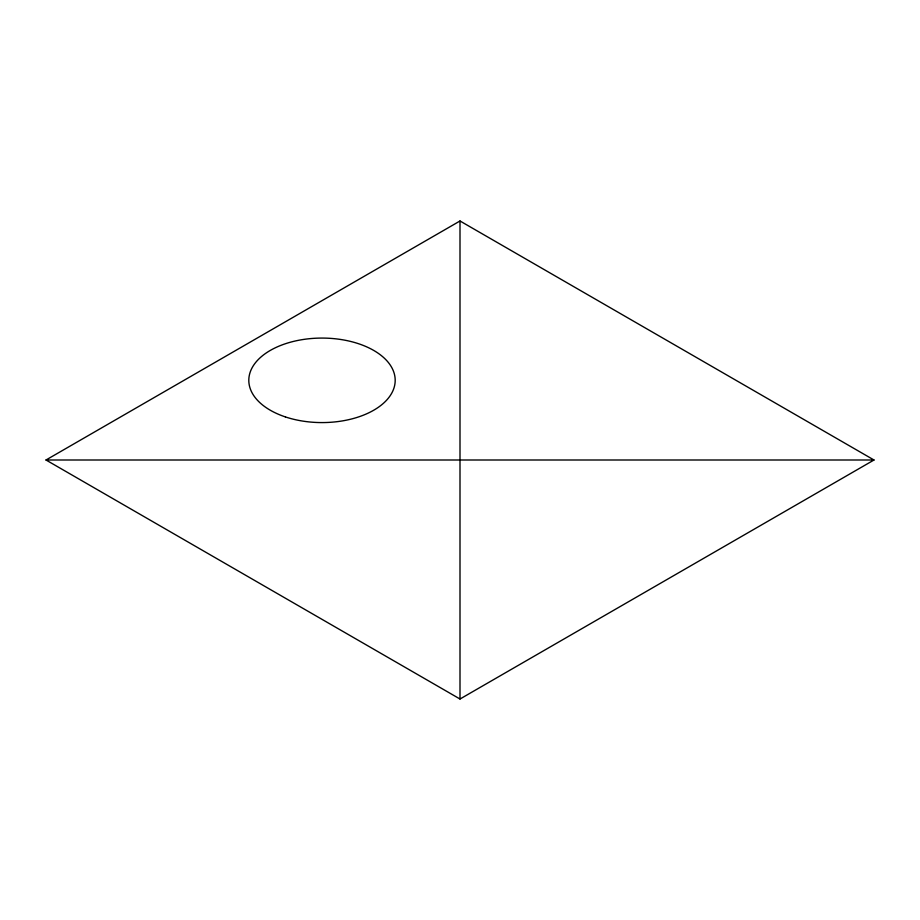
<?xml version="1.0" encoding="UTF-8"?>
<svg xmlns="http://www.w3.org/2000/svg" width="920" height="920" viewBox="0 0 920 920"><rect width="100%" height="100%" fill="white"/><g stroke="black" fill="none" stroke-linecap="round" stroke-linejoin="round"><path stroke-width="1.38" d="M46 460L460 220.984L874 460L460 699.016L46 460L874 460M460 220.984L460 699.016M285.407 416.921A73.186 42.251 0 0 0 395.186 380.328A73.186 42.251 0 0 0 285.407 343.735A73.186 42.251 0 0 0 285.407 416.921"/></g></svg>
